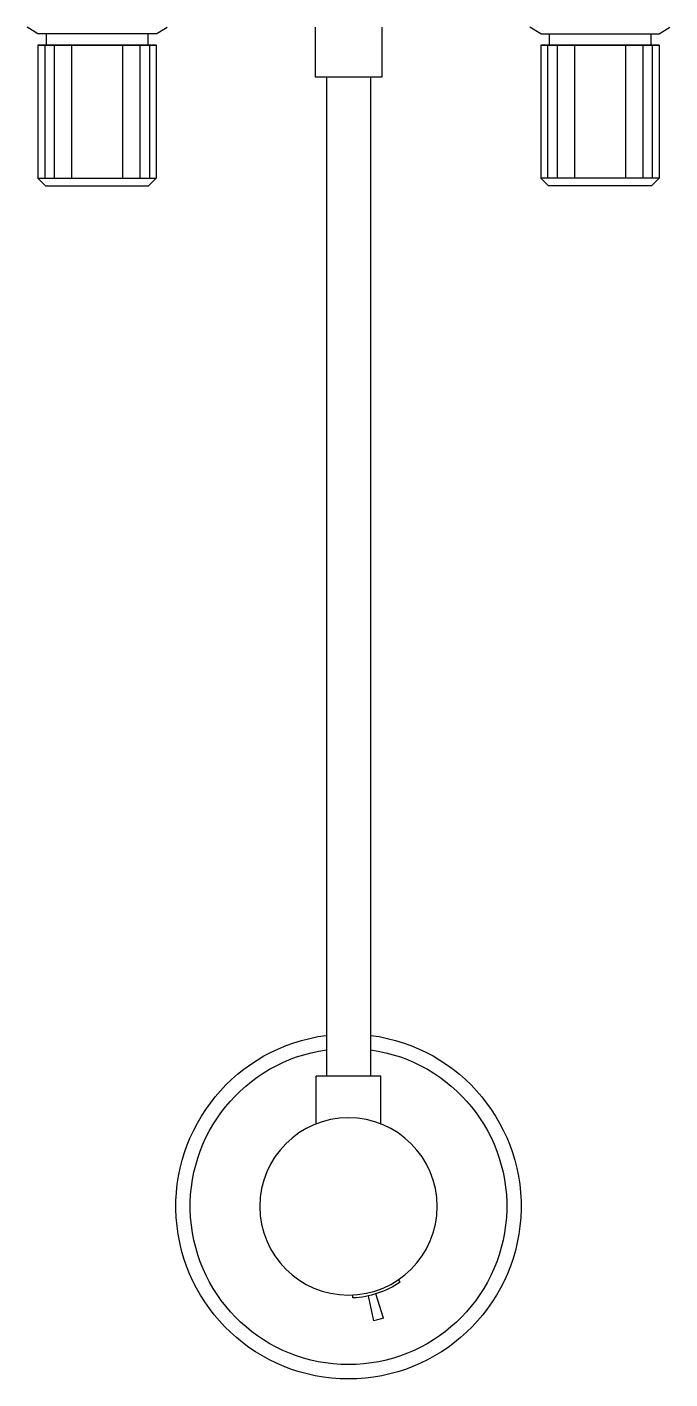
# Model space of a CAD drawing. Header units: millimetres. Extents: x 2179.639 to 2179.856, y 563.067 to 563.525.
import ezdxf

# ---------------------------------------------------------------- set-up
doc = ezdxf.new("R2010")
doc.units = ezdxf.units.MM
for name, color, linetype in [('0.5-CONTÍNUA', 31, 'Continuous'), ('251', 251, 'Continuous'), ('252', 252, 'Continuous')]:
    doc.layers.add(name, color=color, linetype=linetype)

# ---------------------------------------------------------------- blocks, each defined once
blk = doc.blocks.new('CHUVEIRO COM MISTURADOR')
at = {"layer": '0.5-CONTÍNUA'}
for p, q in [((0, 0.0112526590254447), (0.01693188267677215, 0.0112526590254447)), ((0.01693188267677215, -0.0112526590254447), (0.01693188267677215, 0.0112526590254447)), ((0.3551731208924593, -0.01097388999028226), (0.3551731208924593, 0.01097388999028226)), ((0.3713533060936243, 0.01097388999028226), (0.3551731208924593, 0.01097388999028226)), ((0.01693188267677215, 0.007500000000050022), (0.3551731208924593, 0.007500000000050022)), ((0.01693188267677215, -0.007499999999993179), (0.3551731208924593, -0.007499999999993179)), ((0, -0.0112526590254447), (0.01693188267677215, -0.0112526590254447)), ((0.3713533060936243, -0.01097388999028226), (0.3551731208924593, -0.01097388999028226))]:
    blk.add_line(p, q, dxfattribs=at)
blk.add_circle((0.3992741538327209, 0), 0.03, dxfattribs=at)
blk.add_arc((0.3992741538327209, 0), 0.05840130132565591, 187.3784034491965, 172.6215965508035, dxfattribs=at)
at = {"layer": '251'}
for p, q in [((0.006148947274596139, 0.1050787738789722), (0.006148947274596139, 0.06507877387878125)), ((0.006148947274596139, 0.1050787738789722), (0.05114894727444153, 0.1050787738789722)), ((0.006148947274596139, 0.06507877387906547), (0.006148947274596139, 0.1050787738789722)), ((0.05114894727398678, 0.1050787738790859), (0.05373365415903208, 0.1024940669941543)), ((0.05373365415903208, 0.1024940669941543), (0.05373365415903208, 0.06766348076325812)), ((0.006148947274596139, 0.06507877387878125), (0.0511489472746689, 0.06507877387866756)), ((0.0511489472746689, 0.06507877387866756), (0.05373365415903208, 0.06766348076325812)), ((0.006148947274596139, -0.06507877387878125), (0.0511489472746689, -0.06507877387866756)), ((0.006148947274596139, -0.1050787738789722), (0.006148947274596139, -0.06507877387878125)), ((0.006148947274596139, -0.06507877387906547), (0.006148947274596139, -0.1050787738789722)), ((0.0511489472746689, -0.06507877387866756), (0.05373365415903208, -0.06766348076325812)), ((0.05373365415903208, -0.1024940669941543), (0.05373365415903208, -0.06766348076325812)), ((0.006148947274596139, -0.1050787738789722), (0.05114894727444153, -0.1050787738789722)), ((0.05114894727398678, -0.1050787738790859), (0.05373365415903208, -0.1024940669941543))]:
    blk.add_line(p, q, dxfattribs=at)
blk.add_arc((0.3992741538327209, 0), 0.05355424464058522, 188.0504456827069, 171.9495543172931, dxfattribs=at)
at = {"layer": '252'}
for p, q in [((0.002279030545423666, 0.1050787738789722), (0, 0.1087724858857086)), ((0.002279030545196292, 0.06507877387906547), (0.002279030545196292, 0.1050787738789722)), ((0.002279030545423666, 0.1022625245253721), (0.006148947274596139, 0.1022625245253721)), ((0.006148947273686645, 0.1028051686466824), (0.05114894727353203, 0.1028051686489562)), ((0.05114894727444153, 0.1050787738789722), (0.0511489472746689, 0.06507877387866756)), ((0.006148947273686645, 0.09955707691619864), (0.0511489472737594, 0.09955707691835869)), ((0.006148947273914018, 0.09371038148924526), (0.05114894727398678, 0.093710381491519)), ((0.006148947274368766, 0.07644716626896297), (0.05114894727444153, 0.07644716626884929)), ((0.006148947274368766, 0.07060047084189591), (0.05114894727444153, 0.07060047084178223)), ((0.002279030545423666, 0.06507877387912231), (0, 0.0613850618723859)), ((0.002279030545423666, 0.06789502323266561), (0.006148947274596139, 0.06789502323266561)), ((0.006148947274368766, 0.06735237911141212), (0.05114894727444153, 0.06735237911129843)), ((0.4302492457313747, -0.001484137939769425), (0.4292397768624596, -0.001435770333557684)), ((0.4379658137227125, -0.008608033555447037), (0.4295446876758433, -0.006734520354143569)), ((0.4371111654913875, -0.0118111530126157), (0.4288760511199143, -0.009240490276511082)), ((0.424887371328623, -0.01748205002422765), (0.4240526443236377, -0.01691231530571713)), ((0.002279030545423666, -0.06507877387912231), (0, -0.0613850618723859)), ((0.002279030545196292, -0.06507877387906547), (0.002279030545196292, -0.1050787738789722)), ((0.002279030545423666, -0.06789502323266561), (0.006148947274596139, -0.06789502323266561)), ((0.006148947274368766, -0.06735237911141212), (0.05114894727444153, -0.06735237911129843)), ((0.05114894727444153, -0.1050787738789722), (0.0511489472746689, -0.06507877387866756)), ((0.006148947274368766, -0.07060047084189591), (0.05114894727444153, -0.07060047084178223)), ((0.006148947274368766, -0.07644716626896297), (0.05114894727444153, -0.07644716626884929)), ((0.006148947273914018, -0.09371038148924526), (0.05114894727398678, -0.093710381491519)), ((0.006148947273686645, -0.09955707691619864), (0.0511489472737594, -0.09955707691835869)), ((0.002279030545423666, -0.1050787738789722), (0, -0.1087724858857086)), ((0.002279030545423666, -0.1022625245253721), (0.006148947274596139, -0.1022625245253721)), ((0.006148947273686645, -0.1028051686466824), (0.05114894727353203, -0.1028051686489562))]:
    blk.add_line(p, q, dxfattribs=at)
for radius, start, end in [(0.03101062694532358, 325.6848930410557, 357.2568327736178), (0.03963764355658872, 342.6637914857217, 347.4572411867075)]:
    blk.add_arc((0.3992741538327209, 0), radius, start, end, dxfattribs=at)

msp = doc.modelspace()

# ---------------------------------------------------------------- block references
at = {"xscale": -1, "rotation": 90}
msp.add_blockref('CHUVEIRO COM MISTURADOR', (2179.747457866504, 563.5245087278133), dxfattribs=at)

doc.saveas('drawing.dxf')
